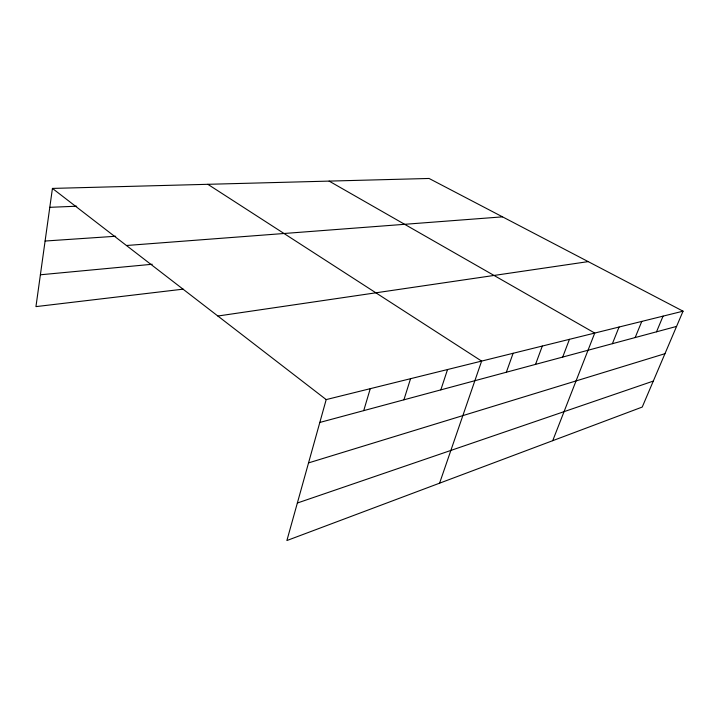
<?xml version="1.0" encoding="UTF-8"?>
<svg xmlns="http://www.w3.org/2000/svg" width="719" height="719" viewBox="0 0 719 719"><rect width="100%" height="100%" fill="white"/><g stroke="black" fill="none" stroke-linecap="round" stroke-linejoin="round"><path stroke-width="1.08" d="M683.05 311.183L326.192 399.593L286.89 540.535L642.238 407.053L683.05 311.183L429.072 178.465L52.433 188.414L35.95 306.618L183.192 289.146M363.724 410.63L370.258 388.682M403.907 399.809L410.549 378.697M440.828 389.878L447.542 369.53M439.588 483.177L481.622 361.091L207.836 184.307M506.338 372.235L513.114 353.281M535.538 364.38L542.306 346.055M562.698 357.064L569.448 339.323M552.722 440.675L594.739 333.059L329.122 181.107M612.39 343.691L619.059 327.037M635.174 337.562L641.788 321.402M656.519 331.81L663.071 316.126M297.351 503.021L653.292 381.088M308.541 462.901L664.958 353.685M319.82 422.448L676.561 326.417M217.866 316.027L588.187 261.617M40.39 274.784L152.248 264.259M126.436 245.503L502.527 216.85M45.099 241.036L115.714 236.254M49.8 207.324L76.681 206.209M52.433 188.414L326.192 399.593"/></g></svg>
